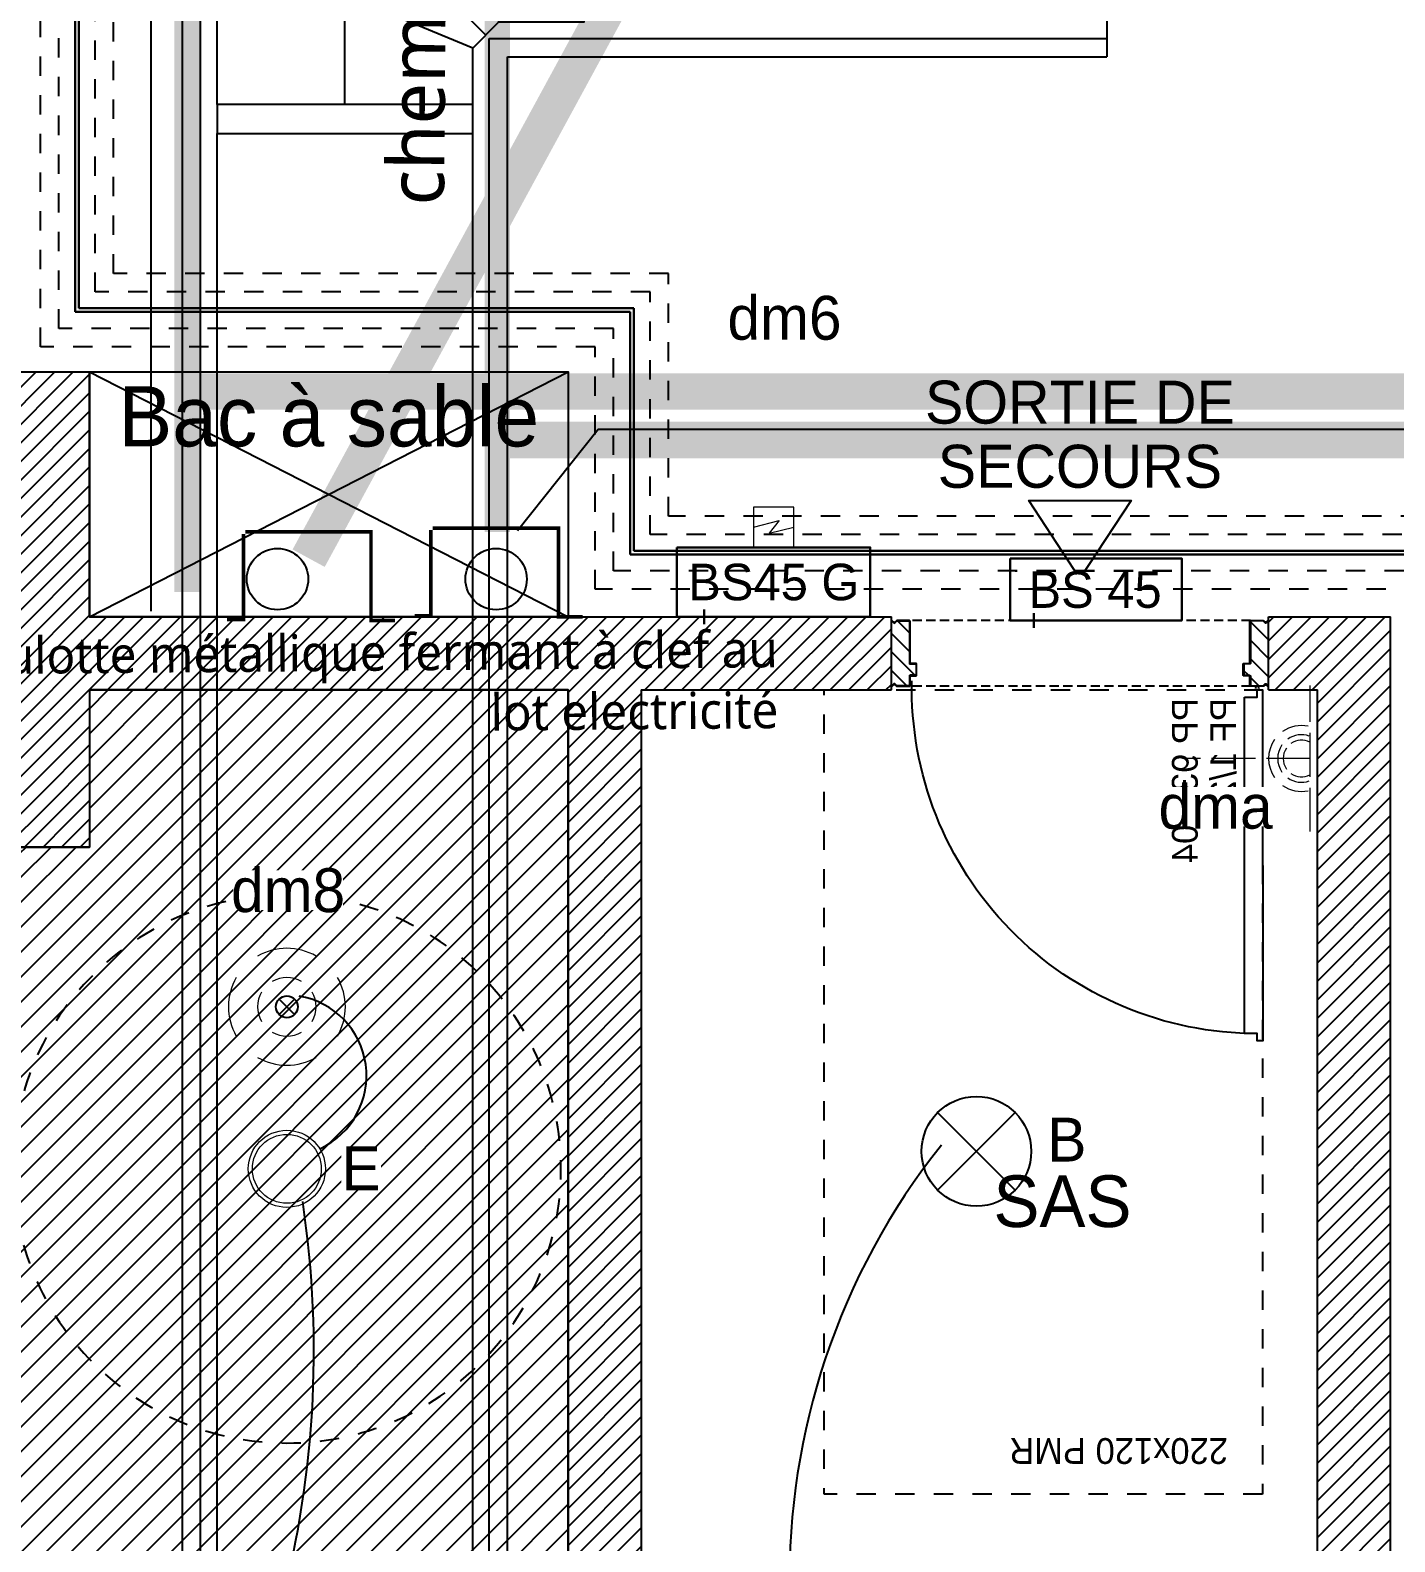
# Model space of a CAD drawing. Header units: centimetres. Extents: x 2811 to 13089, y 820 to 6224.
# Drawn here: x 9438.3 to 9811.7, y 3526.4 to 3939.8 of the extents above; entities that cross this region are included whole.
import ezdxf

# ---------------------------------------------------------------- set-up
doc = ezdxf.new("R2010")
doc.units = ezdxf.units.CM
for name, pattern in [('ACAD_ISO02W100', [15, 12, -3]), ('ACAD_ISO03W100', [30, 12, -18]), ('Style de ligne -11', [0.347222, 0.20828, -0.138942]), ('Style de ligne -13', [0.147638, 0.098425, -0.049213]), ('Style de ligne -17', [0.347222, 0.20828, -0.138942]), ('VW-01', [0.41656, 0.20828, -0.20828])]:
    doc.linetypes.add(name, pattern=pattern)
for name, color, linetype in [('B GÈnÈral_Hatch', 252, 'Continuous'), ('B Général', 252, 'Continuous'), ('C ANNOTATIONS-prestations', 252, 'Continuous'), ('C ANNOTATIONS-texte', 252, 'Continuous'), ('prlm-MOD-EL', 190, 'Continuous'), ('prlm-VMC', 93, 'Continuous')]:
    doc.layers.add(name, color=color, linetype=linetype)
for name, color, linetype, lineweight in [('prlm-ELEC-BT', 1, 'Continuous', 25), ('prlm-ELEC-CFO', 1, 'Continuous', 25), ('prlm-ELEC-SSI', 6, 'Continuous', 30), ('prlm-MOD-PB', 2, 'Continuous', 30), ('prlm-TELECOM', 3, 'Continuous', 25), ('RESERVATION', 5, 'Continuous', 30)]:
    doc.layers.add(name, color=color, linetype=linetype, lineweight=lineweight)
doc.layers.add('prlm-ZEROPLOT', color=254, linetype='Continuous', plot=False)
doc.styles.add('Arial', font='arial.ttf')
doc.styles.add('CHAUFF', font='trebucbi.ttf', dxfattribs={"height": 0.001})
doc.styles.add('Eurostile', font='Eurosti.TTF')
doc.styles.add('Eurostile (bold)', font='Eurostib.TTF')
doc.styles.add('Eurostile (italic)', font='Eurostib.TTF')
doc.styles.add('prlm-elec-cfo', font='comic.ttf', dxfattribs={"height": 12})
doc.styles.add('prlm-elec-ssi', font='comic.ttf', dxfattribs={"height": 12})
pattern_1 = [(45, (0, 0), (2.4253472, -2.6458333), [])]

# ---------------------------------------------------------------- blocks, each defined once
blk = doc.blocks.new('Ascenseur 162.185')
at = {"layer": 'B Général'}
for p, q in [((35.5, -5), (0, -5)), ((35.5, -5), (35.5, -12.06)), ((116, -5), (116, -8.53)), ((161.98, -5), (116, -5)), ((32, -15.58), (32, -12.06)), ((32, -12.06), (77.5, -12.06)), ((70.5, -12.06), (70.5, -8.53)), ((70.5, -8.53), (116, -8.53)), ((116, -12.06), (70.5, -12.06)), ((77.5, -12.06), (77.5, -15.58)), ((116, -8.53), (116, -12.06)), ((77.5, -15.58), (32, -15.58)), ((11, -20), (144, -20)), ((11, -30.58), (11, -20)), ((32, -23.53), (32, -20)), ((32, -20), (77.5, -20)), ((77.5, -20), (77.5, -23.53)), ((144, -20), (144, -30.58)), ((77.5, -23.53), (32, -23.53)), ((35.5, -30.58), (35.5, -23.53)), ((70.5, -26.81), (70.5, -23.53)), ((116, -27.06), (70.5, -27.06)), ((116, -30.58), (116, -27.06)), ((11, -30.58), (35.5, -30.58)), ((144, -30.58), (116, -30.58)), ((11, -183.42), (35.5, -183.42)), ((11, -183.42), (11, -194)), ((35.5, -183.42), (35.5, -190.47)), ((144, -183.42), (116, -183.42)), ((116, -183.42), (116, -186.94)), ((144, -194), (144, -183.42)), ((70.5, -186.94), (116, -186.94)), ((70.5, -187.19), (70.5, -190.47)), ((11, -194), (144, -194)), ((77.5, -190.47), (32, -190.47)), ((32, -190.47), (32, -194)), ((32, -194), (77.5, -194)), ((77.5, -194), (77.5, -190.47)), ((77.5, -198.42), (32, -198.42)), ((32, -198.42), (32, -201.94)), ((77.5, -201.94), (77.5, -198.42)), ((32, -201.94), (77.5, -201.94)), ((35.5, -209), (35.5, -201.94)), ((116, -201.94), (70.5, -201.94)), ((70.5, -201.94), (70.5, -205.47)), ((116, -205.47), (116, -201.94)), ((70.5, -205.47), (116, -205.47)), ((116, -209), (116, -205.47)), ((35.5, -209), (0, -209)), ((162, -209), (116, -209))]:
    blk.add_line(p, q, dxfattribs=at)
at = {"layer": 'B Général', "linetype": 'Continuous'}
for p, q in [((11, -30.58), (11, -183.42)), ((124, -183.42), (124, -30.58))]:
    blk.add_line(p, q, dxfattribs=at)
at = {"layer": 'B Général', "linetype": 'Style de ligne -17', "ltscale": 25.4, "flags": 128}
for points in [[(0, 0), (162, 0), (162, -18), (0, -18)], [(0, -18), (162, -18), (162, -196), (0, -196)], [(0, -196), (162, -196), (162, -214), (0, -214)]]:
    blk.add_lwpolyline(points, close=True, dxfattribs=at)
at = {"layer": 'B Général', "flags": 128}
for points in [[(77.5, -15.58), (32, -15.58), (32, -12.06), (77.5, -12.06), (77.5, -15.58)], [(116, -12.06), (70.5, -12.06), (70.5, -8.53), (116, -8.53), (116, -12.06)], [(77.5, -23.53), (32, -23.53), (32, -20), (77.5, -20), (77.5, -23.53)], [(116, -27.06), (70.5, -27.06), (70.5, -27.06), (116, -27.06), (116, -27.06)], [(116, -186.94), (70.5, -186.94), (70.5, -186.94), (116, -186.94), (116, -186.94)], [(77.5, -190.47), (32, -190.47), (32, -194), (77.5, -194), (77.5, -190.47)], [(77.5, -198.42), (32, -198.42), (32, -201.94), (77.5, -201.94), (77.5, -198.42)], [(116, -201.94), (70.5, -201.94), (70.5, -205.47), (116, -205.47), (116, -201.94)]]:
    blk.add_lwpolyline(points, dxfattribs=at)
at = {"layer": 'B Général', "linetype": 'VW-01', "ltscale": 25.4}
blk.add_circle((86, -289), 75, dxfattribs=at)
at = {"layer": 'C ANNOTATIONS-prestations', "insert": (125.95, -182.94), "char_height": 7.5758, "attachment_point": 1, "rotation": 90, "line_spacing_factor": 0.959385, "style": 'Arial'}
blk.add_mtext('ascenseurs 450kg/6pers.\\Ptype schindler 3100\\P165*185cm', dxfattribs=at)
blk = doc.blocks.new('Rectangle 220.120 PMR')
at = {"layer": 'B Général', "linetype": 'VW-01', "ltscale": 25.4, "flags": 128}
blk.add_lwpolyline([(-60, 110), (60, 110), (60, -110), (-60, -110)], close=True, dxfattribs=at)
at = {"layer": 'B Général', "insert": (-20.59, 98.12), "char_height": 7.059, "attachment_point": 5, "line_spacing_factor": 0.894142, "style": 'Eurostile (italic)'}
blk.add_mtext('220x120 PMR', dxfattribs=at)
blk = doc.blocks.new('PP 93_204 PF1_2h mur20')
at = {"layer": 'B GÈnÈral_Hatch', "linetype": 'Continuous'}
h = blk.add_hatch(dxfattribs=at)
h.set_pattern_fill('50_BETON', color=256, style=0, pattern_type=2)
h.set_pattern_definition(pattern_1)
edge = h.paths.add_edge_path()
edge.add_line((-51.6, -8.95), (-50.94, -8.37))
edge.add_line((-50.94, -8.37), (-50.93, -8.36))
edge.add_arc((-50.79, -8.52), 0.2, 48.9909, 131.0091, ccw=False)
edge.add_line((-50.66, -8.36), (-50.65, -8.37))
edge.add_line((-50.65, -8.37), (-50.1, -8.86))
edge.add_line((-50.1, -8.86), (-50.1, -8.86))
edge.add_arc((-50.06, -8.82), 0.05, 228.9909, 270)
edge.add_line((-50.06, -8.87), (-50.06, -8.87))
edge.add_line((-50.06, -8.87), (-46.7, -8.87))
edge.add_line((-46.7, -8.87), (-46.69, -8.87))
edge.add_arc((-46.69, -8.83), 0.0435, 270, 360)
edge.add_line((-46.65, -8.83), (-46.65, 2.7))
edge.add_arc((-46.48, 2.7), 0.174, 90, 180, ccw=False)
edge.add_line((-46.48, 2.87), (-46.45, 2.87))
edge.add_line((-46.45, 2.87), (-44.9, 2.87))
edge.add_line((-44.9, 2.87), (-44.89, 2.87))
edge.add_arc((-44.89, 2.91), 0.0435, 270, 360)
edge.add_line((-44.85, 2.91), (-44.85, 5.96))
edge.add_arc((-44.89, 5.96), 0.0435, 0, 90)
edge.add_line((-44.89, 6), (-44.9, 6))
edge.add_line((-44.9, 6), (-46.45, 6))
edge.add_line((-46.45, 6), (-46.48, 6))
edge.add_arc((-46.48, 6.17), 0.174, 180, 270, ccw=False)
edge.add_line((-46.65, 6.17), (-46.65, 8.83))
edge.add_arc((-46.69, 8.83), 0.0435, 0, 90)
edge.add_line((-46.69, 8.87), (-46.7, 8.87))
edge.add_line((-46.7, 8.87), (-50.06, 8.87))
edge.add_line((-50.06, 8.87), (-50.06, 8.87))
edge.add_arc((-50.06, 8.82), 0.05, 90, 131.0091)
edge.add_line((-50.1, 8.86), (-50.1, 8.86))
edge.add_line((-50.1, 8.86), (-50.65, 8.37))
edge.add_line((-50.65, 8.37), (-50.66, 8.37))
edge.add_arc((-50.79, 8.52), 0.2, 233.0967, 311.0091, ccw=False)
edge.add_line((-50.91, 8.36), (-50.92, 8.36))
edge.add_line((-50.92, 8.36), (-51.44, 8.81))
edge.add_line((-51.44, 8.81), (-51.44, 8.81))
edge.add_line((-51.44, 8.81), (-51.6, 8.95))
edge.add_line((-51.6, 8.95), (-51.6, -8.95))
h = blk.add_hatch(dxfattribs=at)
h.set_pattern_fill('50_BETON', color=256, style=0, pattern_type=2)
h.set_pattern_definition(pattern_1)
edge = h.paths.add_edge_path()
edge.add_line((51.6, -8.95), (50.94, -8.37))
edge.add_line((50.94, -8.37), (50.93, -8.36))
edge.add_arc((50.79, -8.52), 0.2, 48.9909, 131.0091)
edge.add_line((50.66, -8.36), (50.65, -8.37))
edge.add_line((50.65, -8.37), (50.1, -8.86))
edge.add_line((50.1, -8.86), (50.1, -8.86))
edge.add_arc((50.06, -8.82), 0.05, 270, 311.0091, ccw=False)
edge.add_line((50.06, -8.87), (50.06, -8.87))
edge.add_line((50.06, -8.87), (46.7, -8.87))
edge.add_line((46.7, -8.87), (46.69, -8.87))
edge.add_arc((46.69, -8.83), 0.0435, 180, 270, ccw=False)
edge.add_line((46.65, -8.83), (46.65, 2.7))
edge.add_arc((46.48, 2.7), 0.174, 0, 90)
edge.add_line((46.48, 2.87), (46.45, 2.87))
edge.add_line((46.45, 2.87), (44.9, 2.87))
edge.add_line((44.9, 2.87), (44.89, 2.87))
edge.add_arc((44.89, 2.91), 0.0435, 180, 270, ccw=False)
edge.add_line((44.85, 2.91), (44.85, 5.96))
edge.add_arc((44.89, 5.96), 0.0435, 90, 180, ccw=False)
edge.add_line((44.89, 6), (44.9, 6))
edge.add_line((44.9, 6), (46.45, 6))
edge.add_line((46.45, 6), (46.48, 6))
edge.add_arc((46.48, 6.17), 0.174, 270, 360)
edge.add_line((46.65, 6.17), (46.65, 8.83))
edge.add_arc((46.69, 8.83), 0.0435, 90, 180, ccw=False)
edge.add_line((46.69, 8.87), (46.7, 8.87))
edge.add_line((46.7, 8.87), (50.06, 8.87))
edge.add_line((50.06, 8.87), (50.06, 8.87))
edge.add_arc((50.06, 8.82), 0.05, 48.9909, 90, ccw=False)
edge.add_line((50.1, 8.86), (50.1, 8.86))
edge.add_line((50.1, 8.86), (50.65, 8.37))
edge.add_line((50.65, 8.37), (50.66, 8.37))
edge.add_arc((50.79, 8.52), 0.2, 228.9909, 306.9033)
edge.add_line((50.91, 8.36), (50.92, 8.36))
edge.add_line((50.92, 8.36), (51.44, 8.81))
edge.add_line((51.44, 8.81), (51.44, 8.81))
edge.add_line((51.44, 8.81), (51.6, 8.95))
edge.add_line((51.6, 8.95), (51.6, -8.95))
at = {"layer": 'B Général', "linetype": 'Style de ligne -13', "ltscale": 25.4}
for p, q in [((46.7, 9), (-46.7, 9)), ((46.7, -9), (-46.7, -9))]:
    blk.add_line(p, q, dxfattribs=at)
at = {"layer": 'B Général', "linetype": 'Continuous', "flags": 128}
for points in [[(45, 12), (48.5, 12), (48.5, 10), (50, 10), (50.01, 106), (48.51, 106), (48.51, 104), (45.01, 104)], [(0, -20.5), (-14, -41.85), (14, -41.85)]]:
    blk.add_lwpolyline(points, close=True, dxfattribs=at)
for points in [[(-46.5, 8.83), (-46.5, 6.17, 0.414214), (-46.46, 6.13), (-46.45, 6.13), (-44.9, 6.13), (-44.87, 6.13, -0.414214), (-44.7, 5.96), (-44.7, 2.91, -0.414214), (-44.87, 2.74), (-44.9, 2.74), (-46.45, 2.74), (-46.46, 2.74, 0.414214), (-46.5, 2.7), (-46.5, -8.83, -0.414214), (-46.67, -9), (-46.7, -9), (-50.06, -9), (-50.07, -9, -0.18087), (-50.2, -8.95), (-50.2, -8.95), (-50.76, -8.47), (-50.76, -8.46, 0.373975), (-50.83, -8.46), (-50.83, -8.47), (-51.49, -9.04), (-51.6, -8.95), (-50.94, -8.37), (-50.93, -8.36, -0.373975), (-50.66, -8.36), (-50.65, -8.37), (-50.1, -8.86), (-50.1, -8.86, 0.18087), (-50.06, -8.87), (-50.06, -8.87), (-46.7, -8.87), (-46.69, -8.87, 0.414214), (-46.65, -8.83), (-46.65, 2.7, -0.414214), (-46.48, 2.87), (-46.45, 2.87), (-44.9, 2.87), (-44.89, 2.87, 0.414214), (-44.85, 2.91), (-44.85, 5.96, 0.414214), (-44.89, 6), (-44.9, 6), (-46.45, 6), (-46.48, 6, -0.414214), (-46.65, 6.17), (-46.65, 8.83, 0.414214), (-46.69, 8.87), (-46.7, 8.87), (-50.06, 8.87), (-50.06, 8.87, 0.18087), (-50.1, 8.86), (-50.1, 8.86), (-50.65, 8.37), (-50.66, 8.37, -0.353689), (-50.91, 8.36), (-50.92, 8.36), (-51.44, 8.81), (-51.44, 8.81), (-51.6, 8.95), (-51.49, 9.04), (-50.88, 8.51, 0.385556), (-50.77, 8.46), (-50.76, 8.47), (-50.2, 8.95), (-50.2, 8.95, -0.18087), (-50.07, 9), (-50.06, 9), (-46.7, 9), (-46.67, 9, -0.414214)], [(46.5, 8.83), (46.5, 6.17, -0.414214), (46.46, 6.13), (46.45, 6.13), (44.9, 6.13), (44.87, 6.13, 0.414214), (44.7, 5.96), (44.7, 2.91, 0.414214), (44.87, 2.74), (44.9, 2.74), (46.45, 2.74), (46.46, 2.74, -0.414214), (46.5, 2.7), (46.5, -8.83, 0.414214), (46.67, -9), (46.7, -9), (50.06, -9), (50.07, -9, 0.18087), (50.2, -8.95), (50.2, -8.95), (50.76, -8.47), (50.76, -8.46, -0.373975), (50.83, -8.46), (50.83, -8.47), (51.49, -9.04), (51.6, -8.95), (50.94, -8.37), (50.93, -8.36, 0.373975), (50.66, -8.36), (50.65, -8.37), (50.1, -8.86), (50.1, -8.86, -0.18087), (50.06, -8.87), (50.06, -8.87), (46.7, -8.87), (46.69, -8.87, -0.414214), (46.65, -8.83), (46.65, 2.7, 0.414214), (46.48, 2.87), (46.45, 2.87), (44.9, 2.87), (44.89, 2.87, -0.414214), (44.85, 2.91), (44.85, 5.96, -0.414214), (44.89, 6), (44.9, 6), (46.45, 6), (46.48, 6, 0.414214), (46.65, 6.17), (46.65, 8.83, -0.414214), (46.69, 8.87), (46.7, 8.87), (50.06, 8.87), (50.06, 8.87, -0.18087), (50.1, 8.86), (50.1, 8.86), (50.65, 8.37), (50.66, 8.37, 0.353689), (50.91, 8.36), (50.92, 8.36), (51.44, 8.81), (51.44, 8.81), (51.6, 8.95), (51.49, 9.04), (50.88, 8.51, -0.385556), (50.77, 8.46), (50.76, 8.47), (50.2, 8.95), (50.2, 8.95, 0.18087), (50.07, 9), (50.06, 9), (46.7, 9), (46.67, 9, 0.414214)]]:
    blk.add_lwpolyline(points, format="xyb", close=True, dxfattribs=at)
at = {"layer": 'B Général', "linetype": 'Continuous'}
blk.add_circle((48.5, 9.5), 0.5, dxfattribs=at)
blk.add_arc((48.5, 9.5), 94.5, 90, 181.2323, dxfattribs=at)
at = {"layer": 'C ANNOTATIONS-prestations', "insert": (25.17, 12.23), "char_height": 7.059, "attachment_point": 1, "rotation": 90, "line_spacing_factor": 0.894142, "style": 'Eurostile'}
blk.add_mtext('PP 93*204\\PPF 1/2h\\P', dxfattribs=at)
blk = doc.blocks.new('Groupe-44-1')
at = {"layer": 'B Général', "linetype": 'VW-01', "ltscale": 25.4}
for p, q in [((9461.06, 3873.28), (9461.06, 4119.39)), ((9456.06, 3868.28), (9456.06, 4114.39)), ((9446.06, 3858.28), (9446.06, 4104.39)), ((9441.06, 3853.28), (9441.06, 4099.39)), ((9612.88, 3873.28), (9461.06, 3873.28)), ((9612.88, 3806.94), (9612.88, 3873.28)), ((9607.88, 3868.28), (9456.06, 3868.28)), ((9607.88, 3801.94), (9607.88, 3868.28)), ((9597.88, 3858.28), (9446.06, 3858.28)), ((9597.88, 3791.94), (9597.88, 3858.28)), ((9592.88, 3853.28), (9441.06, 3853.28)), ((9592.88, 3786.94), (9592.88, 3853.28)), ((10590.98, 3806.94), (9612.88, 3806.94)), ((10585.98, 3801.94), (9607.88, 3801.94)), ((10575.98, 3791.94), (9597.88, 3791.94)), ((10570.98, 3786.94), (9592.88, 3786.94))]:
    blk.add_line(p, q, dxfattribs=at)
blk = doc.blocks.new('Groupe-45-1')
at = {"layer": 'C ANNOTATIONS-prestations', "linetype": 'Continuous'}
for p, q in [((9454.48, 3779.39), (9585.45, 3846.39)), ((9454.48, 3846.39), (9585.45, 3779.39))]:
    blk.add_line(p, q, dxfattribs=at)
at = {"layer": 'C ANNOTATIONS-prestations', "linetype": 'Continuous', "flags": 128}
blk.add_lwpolyline([(9454.48, 3846.39), (9585.45, 3846.39), (9585.45, 3779.39), (9454.48, 3779.39)], close=True, dxfattribs=at)
at = {"layer": 'C ANNOTATIONS-prestations', "insert": (9519.97, 3842.47), "char_height": 16.471, "width": 130.9624, "attachment_point": 2, "line_spacing_factor": 0.894142, "style": 'Eurostile'}
blk.add_mtext('Bac à sable', dxfattribs=at)
blk = doc.blocks.new('xi.co765x415-90')
at = {"layer": 'prlm-VMC'}
for points in [[(-38.25, 8.64), (-38.25, 57.21), (14.36, 109.81), (62.93, 109.81)], [(14.36, 109.81), (46.04, 33.31)], [(62.93, 109.81), (62.93, 33.31), (71.56, 33.31), (71.56, 109.81), (62.93, 109.81)], [(42.15, 29.42), (-11.95, 83.51)], [(0, 8.64), (0, 41.36), (30.2, 71.56), (62.93, 71.56)], [(38.25, 25.52), (-38.25, 57.21)], [(38.25, 8.64), (38.25, 25.52), (46.04, 33.31), (62.93, 33.31)], [(-38.25, 0), (38.25, 0), (38.25, 8.64), (-38.25, 8.64), (-38.25, 0)]]:
    blk.add_lwpolyline(points, dxfattribs=at)
blk = doc.blocks.new('xi.lumB')
at = {"layer": 'prlm-ELEC-CFO', "color": 0, "linetype": 'ByBlock'}
for p, q in [((10.61, 10.61), (-10.61, -10.61)), ((-10.61, 10.61), (10.61, -10.61))]:
    blk.add_line(p, q, dxfattribs=at)
blk.add_circle((0, 0), 15, dxfattribs=at)
blk = doc.blocks.new('xi.dma')
at = {"layer": 'prlm-ELEC-CFO', "color": 0, "linetype": 'ACAD_ISO02W100', "lineweight": 5, "flags": 128}
for points in [[(0, 0), (0, 35)], [(-20, 0), (20, 0)]]:
    blk.add_lwpolyline(points, dxfattribs=at)
at = {"layer": 'prlm-ELEC-CFO', "color": 0, "linetype": 'ByBlock', "lineweight": 5}
for radius, start, end in [(9, 55, 125), (6.5, 55, 125), (9, 145, 191.803), (6.5, 145, 199.0387), (5, 145, 207.3745), (5, 55, 125), (5, 332.6255, 35), (6.5, 340.9613, 35), (9, 348.197, 35)]:
    blk.add_arc((0, 2.41), radius, start, end, dxfattribs=at)
blk = doc.blocks.new('xi.lumE')
at = {"layer": 'prlm-ELEC-CFO', "color": 0, "linetype": 'ByBlock', "lineweight": 13}
for radius in [10.55, 9.42]:
    blk.add_circle((0, 0), radius, dxfattribs=at)
blk = doc.blocks.new('xi.dm8')
at = {"layer": 'prlm-ELEC-CFO', "color": 0}
for points in [[(-2.12, 2.12), (2.12, -2.12)], [(2.12, 2.12), (-2.12, -2.12)]]:
    blk.add_lwpolyline(points, dxfattribs=at)
blk.add_circle((0, 0), 3, dxfattribs=at)
at = {"layer": 'prlm-ELEC-CFO', "color": 0, "lineweight": 13}
for radius, start, end in [(16, 60, 120), (16, 150, 210), (8, 60, 120), (16, 330, 30), (8, 150, 210), (8, 330, 30), (8, 240, 300), (16, 240, 300)]:
    blk.add_arc((0, 0), radius, start, end, dxfattribs=at)
blk = doc.blocks.new('xi.bs45')
at = {"layer": 'prlm-ELEC-SSI', "color": 0, "linetype": 'ByBlock', "lineweight": -2}
blk.add_lwpolyline([(-23.46, 17), (23.46, 17), (23.46, 0), (-23.46, 0)], close=True, dxfattribs=at)
at = {"layer": 'prlm-ZEROPLOT', "color": 254, "linetype": 'ByBlock', "lineweight": -2}
blk.add_lwpolyline([(-17, -1.98), (-17, 2.02)], dxfattribs=at)
at = {"layer": 'prlm-ELEC-SSI', "color": 0, "linetype": 'ByBlock', "lineweight": -2, "insert": (-0.24, 8.39), "char_height": 10, "width": 43.7694, "attachment_point": 5, "style": 'prlm-elec-cfo', "bg_fill": 3, "box_fill_scale": 1, "bg_fill_color": 256, "bg_fill_transparency": 0}
blk.add_mtext('BS 45', dxfattribs=at)
blk = doc.blocks.new('xi.bs45g')
at = {"layer": 'prlm-ELEC-SSI', "color": 0, "linetype": 'ByBlock', "lineweight": -2}
blk.add_lwpolyline([(-26.46, 19), (26.46, 19), (26.46, 0), (-26.46, 0)], close=True, dxfattribs=at)
at = {"layer": 'prlm-ZEROPLOT', "color": 254, "linetype": 'ByBlock', "lineweight": -2}
blk.add_lwpolyline([(-19, -2), (-19, 2)], dxfattribs=at)
at = {"layer": 'prlm-ELEC-SSI', "color": 0, "linetype": 'ByBlock', "lineweight": -2, "insert": (0.06, 9.46), "char_height": 10, "width": 49.6606, "attachment_point": 5, "style": 'prlm-elec-cfo', "bg_fill": 3, "box_fill_scale": 1, "bg_fill_color": 256, "bg_fill_transparency": 0}
blk.add_mtext('BS45 G', dxfattribs=at)
blk = doc.blocks.new('xi.dm')
at = {"layer": 'prlm-ELEC-SSI', "color": 0, "lineweight": 20, "flags": 128}
blk.add_lwpolyline([(5.5, 0), (5.5, 11), (-5.5, 11), (-5.5, 0)], close=True, dxfattribs=at)
at = {"layer": 'prlm-ELEC-SSI', "color": 0, "linetype": 'ByBlock', "lineweight": 13, "flags": 128}
blk.add_lwpolyline([(-5.5, 5.5), (1.52, 7.39), (-1.23, 3.91), (5.5, 5.5)], dxfattribs=at)

msp = doc.modelspace()

# ---------------------------------------------------------------- hatches: boundary and pattern name
at = {"layer": 'B GÈnÈral_Hatch', "linetype": 'Continuous'}
h = msp.add_hatch(dxfattribs=at)
h.set_pattern_fill('50_BETON', color=256, style=0, pattern_type=2)
h.set_pattern_definition(pattern_1)
h.paths.add_polyline_path([(9434.485, 3826.39), (9454.485, 3846.39), (9189.484, 3846.39), (9209.484, 3826.39)])
h = msp.add_hatch(dxfattribs=at)
h.set_pattern_fill('50_BETON', color=256, style=0, pattern_type=2)
h.set_pattern_definition(pattern_1)
h.paths.add_polyline_path([(9434.485, 3736.389), (9454.485, 3716.389), (9454.485, 3846.39), (9434.485, 3826.39)])
h = msp.add_hatch(dxfattribs=at)
h.set_pattern_fill('50_BETON', color=256, style=0, pattern_type=2)
h.set_pattern_definition(pattern_1)
h.paths.add_polyline_path([(9673.9, 3779.389), (9454.485, 3779.389), (9454.485, 3759.389), (9673.9, 3759.389)])
h = msp.add_hatch(dxfattribs=at)
h.set_pattern_fill('50_BETON', color=256, style=0, pattern_type=2)
h.set_pattern_definition(pattern_1)
h.paths.add_polyline_path([(9790.485, 3759.389), (9810.485, 3779.389), (9777.1, 3779.389), (9777.1, 3759.389)])
h = msp.add_hatch(dxfattribs=at)
h.set_pattern_fill('50_BETON', color=256, style=0, pattern_type=2)
h.set_pattern_definition(pattern_1)
h.paths.add_polyline_path([(9810.485, 3779.389), (9790.485, 3759.389), (9790.485, 3267.389), (9810.485, 3247.389)])
h = msp.add_hatch(dxfattribs=at)
h.set_pattern_fill('F_P__SOFFITE', color=256, style=0, pattern_type=2)
h.set_pattern_definition([(45, (0, 0.2205), (-3.5277778, 3.3072917), [])])
h.paths.add_polyline_path([(9189.484, 3759.389), (9060.694, 3759.389), (9060.694, 2947.189), (9585.447, 2947.189), (9585.447, 3759.389), (9454.485, 3759.389), (9454.485, 3716.389), (9435.447, 3716.389), (9435.447, 3531.389), (9189.484, 3531.389)])
h = msp.add_hatch(dxfattribs=at)
h.set_pattern_fill('50_BETON', color=256, style=0, pattern_type=2)
h.set_pattern_definition(pattern_1)
h.paths.add_polyline_path([(9605.447, 3379.603), (9605.447, 3759.389), (9585.447, 3759.389), (9585.447, 3379.603)])
h = msp.add_hatch(dxfattribs=at)
h.set_pattern_fill('50_BETON', color=256, style=0, pattern_type=2)
h.set_pattern_definition(pattern_1)
h.paths.add_polyline_path([(9454.485, 3716.389), (9434.485, 3736.389), (9209.484, 3736.389), (9209.484, 3716.389)])

# ---------------------------------------------------------------- linework, layer by layer
at = {"layer": 'B Général', "linetype": 'Continuous'}
for p, q in [((9479.879, 3126.579), (9479.879, 4021.584)), ((9484.879, 3121.579), (9484.879, 4016.584)), ((9732.853, 4016.584), (9732.853, 3937.584)), ((9563.879, 3042.579), (9563.879, 3937.584)), ((9563.879, 3937.584), (9732.853, 3937.584)), ((9732.853, 3937.584), (9732.853, 3932.584)), ((9568.879, 3037.579), (9568.879, 3932.584)), ((9568.879, 3932.584), (9732.853, 3932.584)), ((9189.484, 3846.39), (9454.485, 3846.39)), ((9454.485, 3846.39), (9454.485, 3779.389)), ((9454.485, 3779.389), (9673.9, 3779.389)), ((9673.9, 3759.389), (9673.9, 3779.389)), ((9777.1, 3779.389), (9810.485, 3779.389)), ((9777.1, 3759.389), (9777.1, 3779.389)), ((9810.485, 3247.389), (9810.485, 3779.389)), ((9454.485, 3759.389), (9454.485, 3716.389)), ((9454.485, 3759.389), (9585.447, 3759.389)), ((9585.447, 3759.389), (9585.447, 3379.603)), ((9605.447, 3759.389), (9673.9, 3759.389)), ((9605.447, 3759.389), (9605.447, 3379.603)), ((9777.1, 3759.389), (9790.485, 3759.389)), ((9790.485, 3267.389), (9790.485, 3759.389)), ((9209.484, 3716.389), (9454.485, 3716.389))]:
    msp.add_line(p, q, dxfattribs=at)
at = {"layer": 'B Général', "linetype": 'Continuous', "lineweight": 18}
for p, q in [((9189.484, 3846.39), (9454.485, 3846.39)), ((9454.485, 3846.39), (9454.485, 3779.389)), ((9454.485, 3779.389), (9673.9, 3779.389)), ((9777.1, 3779.389), (9810.485, 3779.389)), ((9810.485, 3247.389), (9810.485, 3779.389)), ((9454.485, 3759.389), (9454.485, 3716.389)), ((9454.485, 3759.389), (9585.447, 3759.389)), ((9585.447, 3759.389), (9585.447, 3379.603)), ((9605.447, 3759.389), (9673.9, 3759.389)), ((9605.447, 3759.389), (9605.447, 3379.603)), ((9777.1, 3759.389), (9790.485, 3759.389)), ((9790.485, 3267.389), (9790.485, 3759.389)), ((9209.484, 3716.389), (9454.485, 3716.389))]:
    msp.add_line(p, q, dxfattribs=at)
at = {"layer": 'B Général', "linetype": 'Continuous', "flags": 128}
msp.add_lwpolyline([(9189.484, 3759.389), (9060.694, 3759.389), (9060.694, 2947.189), (9585.447, 2947.189), (9585.447, 3759.389), (9454.485, 3759.389), (9454.485, 3716.389), (9435.447, 3716.389), (9435.447, 3531.389), (9189.484, 3531.389)], close=True, dxfattribs=at)
at = {"layer": 'prlm-ELEC-BT', "linetype": 'Style de ligne -17', "lineweight": -2, "ltscale": 100, "const_width": 7}
msp.add_lwpolyline([(9481.181, 3786.153), (9481.181, 4259.08), (5126.893, 4259.08), (5126.893, 4783.855), (4850.143, 4783.855)], dxfattribs=at)
at = {"layer": 'prlm-ELEC-BT', "ltscale": 300}
msp.add_circle((9505.92, 3789.7), 8.394, dxfattribs=at)
at = {"layer": 'prlm-ELEC-CFO', "lineweight": 25}
for centre, radius, start, end in [((9836.504, 3516.069), 190.49, 141.41806, 220.41683), ((9240.621, 3578.563), 275.251, 320.70948, 8.53664)]:
    msp.add_arc(centre, radius, start, end, dxfattribs=at)
at = {"layer": 'prlm-MOD-EL'}
msp.add_lwpolyline([(9826.174, 3830.65), (9593.637, 3830.65), (9571.62, 3802.923)], dxfattribs=at)
at = {"layer": 'prlm-MOD-EL', "const_width": 1}
for points in [[(9548.4, 3803.608), (9582.82, 3803.608), (9582.82, 3779.389), (9589.398, 3779.389)], [(9496.573, 3802.091), (9496.573, 3778.621), (9492.118, 3778.621)], [(9497.085, 3802.595), (9531.505, 3802.595), (9531.505, 3778.376), (9538.083, 3778.376)], [(9547.888, 3803.104), (9547.888, 3779.634), (9543.433, 3779.634)]]:
    msp.add_lwpolyline(points, dxfattribs=at)
at = {"layer": 'prlm-MOD-PB'}
for p, q in [((9451.557, 3863.781), (9451.557, 4109.89)), ((9450.557, 3862.781), (9450.557, 4108.89)), ((9602.384, 3862.781), (9450.557, 3862.781)), ((9603.384, 3863.781), (9451.557, 3863.781)), ((9602.384, 3796.436), (9602.384, 3862.781)), ((9603.384, 3797.436), (9603.384, 3863.781)), ((10580.484, 3796.436), (9602.384, 3796.436)), ((10581.484, 3797.436), (9603.384, 3797.436))]:
    msp.add_line(p, q, dxfattribs=at)
at = {"layer": 'prlm-TELECOM', "linetype": 'Style de ligne -11', "lineweight": -2, "ltscale": 100, "const_width": 7}
msp.add_lwpolyline([(9566.083, 3802.552), (9566.083, 4251.916), (5027.966, 4251.916), (5027.966, 4734.916), (4858.604, 4734.916)], dxfattribs=at)
at = {"layer": 'prlm-TELECOM', "ltscale": 300}
msp.add_circle((9565.745, 3789.7), 8.394, dxfattribs=at)
at = {"layer": 'prlm-VMC'}
for p, q in [((9489.379, 3147.775), (9489.379, 3911.617)), ((9559.379, 3147.775), (9559.379, 3911.617))]:
    msp.add_line(p, q, dxfattribs=at)
at = {"layer": 'RESERVATION', "lineweight": 25}
msp.add_lwpolyline([(9471.35, 3780.897), (9471.35, 4265.855), (5102.709, 4265.855), (5102.709, 4727.814)], dxfattribs=at)

# ---------------------------------------------------------------- block references
at = {"layer": 'B Général', "xscale": -1}
for name, p, rotation in [('PP 93_204 PF1_2h mur20', (9725.5, 3769.389), 180), ('Ascenseur 162.185', (9219.485, 3714.389), 90.00000376432432)]:
    msp.add_blockref(name, p, dxfattribs=dict(at, rotation=rotation))
at = {"layer": 'B Général', "rotation": 180}
msp.add_blockref('Rectangle 220.120 PMR', (9715.501, 3649.389), dxfattribs=at)
at = {"layer": 'C ANNOTATIONS-prestations'}
for name in ['Groupe-44-1', 'Groupe-45-1']:
    msp.add_blockref(name, (0, 0), dxfattribs=at)
at = {"layer": 'C ANNOTATIONS-prestations', "color": 7}
msp.add_blockref('Groupe-45-1', (0, 0), dxfattribs=at)
at = {"layer": 'prlm-ELEC-CFO'}
for name, p, rotation in [('xi.dma', (9788.524, 3740.631), 90), ('xi.dm8', (9508.485, 3672.727), 270)]:
    msp.add_blockref(name, p, dxfattribs=dict(at, rotation=rotation))
for name, p in [('xi.lumB', (9697.169, 3633.185)), ('xi.lumE', (9508.485, 3628.389))]:
    msp.add_blockref(name, p, dxfattribs=at)
at = {"layer": 'prlm-VMC', "xscale": 0.9150326795471841, "yscale": 0.9150326795471841, "zscale": 0.9150326795471841}
msp.add_blockref('xi.co765x415-90', (9524.379, 3911.617), dxfattribs=at)

# ---------------------------------------------------------------- texts
at = {"layer": 'C ANNOTATIONS-texte', "insert": (9725.5, 3843.994), "char_height": 11.765, "attachment_point": 2, "line_spacing_factor": 0.894142, "style": 'Eurostile (bold)'}
msp.add_mtext('SORTIE DE \\PSECOURS', dxfattribs=at)
msp.add_mtext('SORTIE DE \\PSECOURS', dxfattribs=at)
at = {"layer": 'C ANNOTATIONS-texte', "insert": (9720.717, 3626.607), "char_height": 14.118, "attachment_point": 2, "rotation": 360, "line_spacing_factor": 0.894142, "style": 'Eurostile'}
msp.add_mtext('SAS', dxfattribs=at)
at = {"layer": 'C ANNOTATIONS-texte', "color": 7, "insert": (9720.717, 3626.607), "char_height": 14.118, "attachment_point": 2, "rotation": 360, "line_spacing_factor": 0.894142, "style": 'Eurostile'}
msp.add_mtext('SAS', dxfattribs=at)
at = {"layer": 'prlm-MOD-EL', "insert": (9642.777, 3775.606), "char_height": 10, "attachment_point": 3, "rotation": 0.49868, "style": 'CHAUFF'}
msp.add_mtext_dynamic_manual_height_columns('goulotte métallique fermant à clef au lot electricité', width=233.14664, gutter_width=75, heights=[0], dxfattribs=at)
at = {"layer": 'prlm-TELECOM', "insert": (9535.973, 3892.01), "char_height": 15.4811, "attachment_point": 1, "rotation": 89.50132, "style": 'CHAUFF'}
msp.add_mtext_dynamic_manual_height_columns('chemin de cables Telecom', width=325.20167, gutter_width=75, heights=[0], dxfattribs=at)

# ---------------------------------------------------------------- next in the draw order: block references
at = {"layer": 'prlm-ELEC-SSI'}
for name, p in [('xi.bs45g', (9641.672, 3779.389)), ('xi.bs45', (9729.884, 3778.389))]:
    msp.add_blockref(name, p, dxfattribs=at)

# ---------------------------------------------------------------- next in the draw order: texts
at = {"layer": 'prlm-ELEC-CFO', "lineweight": 20, "char_height": 12, "attachment_point": 2, "line_spacing_factor": 0.8, "style": 'prlm-elec-cfo', "bg_fill": 3, "box_fill_scale": 0.95, "bg_fill_color": 256, "bg_fill_transparency": 0}
for s, insert in [('dma', (9762.616, 3733.446)), ('dm8', (9508.826, 3710.626)), ('B', (9721.927, 3642.39)), ('E', (9528.801, 3634.559))]:
    msp.add_mtext(s, dxfattribs=dict(at, insert=insert))
at = {"layer": 'prlm-ELEC-SSI', "lineweight": 20, "insert": (9644.661, 3867.188), "char_height": 12, "attachment_point": 2, "line_spacing_factor": 0.8, "style": 'prlm-elec-ssi', "bg_fill": 3, "box_fill_scale": 0.95, "bg_fill_color": 256, "bg_fill_transparency": 0}
msp.add_mtext('{dm6}', dxfattribs=at)

# ---------------------------------------------------------------- next in the draw order: linework, layer by layer
at = {"layer": 'prlm-ELEC-BT', "linetype": 'Style de ligne -11', "lineweight": -2, "ltscale": 100, "const_width": 10}
msp.add_lwpolyline([(9664.906, 4613.785), (9687.98, 4613.785), (9687.98, 4114.496), (9514.444, 3795.427)], dxfattribs=at)
at = {"layer": 'prlm-ELEC-BT', "linetype": 'ACAD_ISO03W100', "lineweight": 25, "const_width": 10}
msp.add_lwpolyline([(9481.378, 3841.011), (11421.35, 3841.011), (11421.35, 3341.434), (11275.325, 3341.434)], dxfattribs=at)
at = {"layer": 'prlm-ELEC-CFO', "lineweight": 25}
msp.add_arc((9508.245, 3653.887), 22.045, 295.31975, 80.58071, dxfattribs=at)
at = {"layer": 'prlm-TELECOM', "linetype": 'ACAD_ISO03W100', "lineweight": 25, "const_width": 10}
msp.add_lwpolyline([(9566.164, 3827.745), (11407.731, 3827.745), (11407.731, 3283.93), (11273.235, 3283.93)], dxfattribs=at)

# ---------------------------------------------------------------- next in the draw order: block references
at = {"layer": 'C ANNOTATIONS-prestations', "color": 7}
msp.add_blockref('Groupe-44-1', (0, 0), dxfattribs=at)
at = {"layer": 'prlm-ELEC-SSI'}
msp.add_blockref('xi.dm', (9641.672, 3798.389), dxfattribs=at)

doc.saveas('drawing.dxf')
